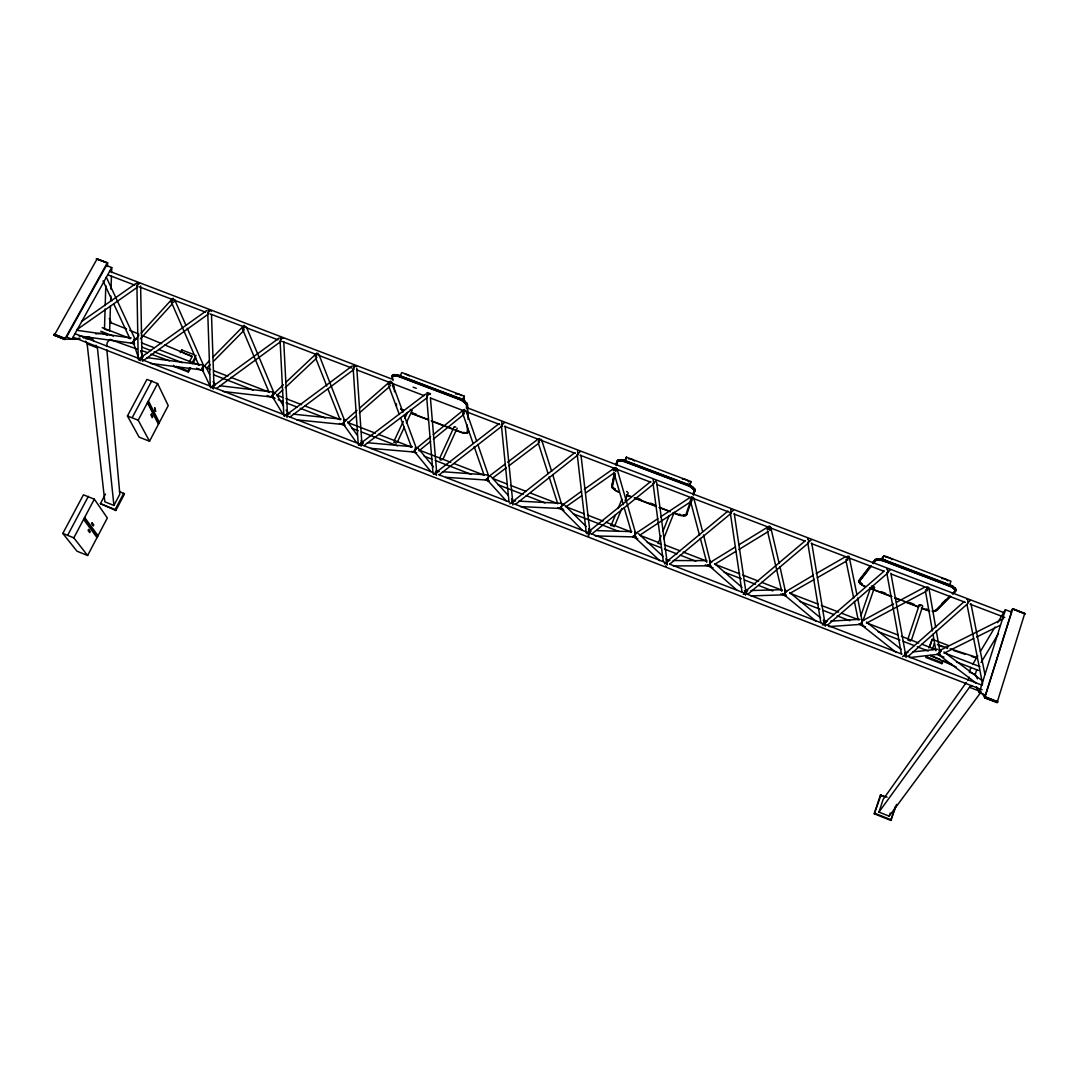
<?xml version="1.0" encoding="UTF-8"?>
<svg xmlns="http://www.w3.org/2000/svg" width="1079" height="1079" viewBox="0 0 1079 1079"><rect width="100%" height="100%" fill="white"/><g stroke="black" fill="none" stroke-linecap="round" stroke-linejoin="round"><path stroke-width="1.5" d="M107.576 266.446L107.401 262.642L64.753 339.211L79.495 339.062M342.582 423.831L344.295 422.145M825.327 626.157L824.504 622.677M353.575 365.241L353.764 368.964M577.885 454.569L577.562 450.685M779.928 566.65L785.539 591.966M782.504 594.097L783.435 594.745L785.026 593.059M105.095 308.999L104.474 329.055L108.345 330.538M105.189 305.654L105.796 285.598M477.808 444.386L488.8 476.459L504.905 464.267M109.626 331.037L110.463 305.991M110.624 300.974L110.8 295.97M111.016 289.28L111.461 275.927M111.569 272.582L111.744 267.565L106.416 265.542L66.534 337.039L71.942 339.143L79.994 338.24M770.743 527.24L770.527 529.169M271.679 396.438L273.5 392.122L219.954 385.769M174.838 299.652L174.407 301.419M439.22 474.773L502.045 426.07L501.748 421.741M653.766 483.554L653.186 479.615M997.077 702.618L1024.672 613.681M939.35 651.999L939.458 655.452L939.998 654.427M985.019 697.493L997.441 702.321L984.722 697.83L1012.763 608.718L1025.05 613.546M861.635 619.184L862.094 621.909L860.489 624.39L829.104 626.602M54.206 335.394L97.016 259.068M861.73 622.691L861.973 625.496L862.607 624.525M703.508 534.928L710.508 562.982M848.418 558.248L848.472 556.346M203.904 366.442L201.598 369.922L203.203 364.985L147.135 357.662M785.067 593.072L785.337 595.878L786.065 594.947M731.117 513.105L730.78 509.153M635.018 535.103L635.018 537.382L636.057 537.49M616.891 469.122L616.648 470.377M132.811 342.771L134.322 338.577M1025.023 613.762L1012.844 608.893M635.72 533.579L616.932 468.515M488.194 477.727L487.897 480.519L489.124 480.708M941.32 651.069L941.144 649.882L938.932 654.899L976.225 683.182M343.972 422.658L344.74 425.517M614.369 473.317L611.766 486.238A8.295 3.062 22.2 0 0 612.117 487.627L615.947 490.851A8.295 3.062 22.2 0 0 618.847 492.199M616.015 465.251L616.662 462.014A8.632 3.318 22.2 0 1 617.525 460.989L622.273 460.841A8.632 3.318 22.2 0 1 625.429 461.758L687.674 485.172M927.09 586.639L927.239 590.793M614.437 474.018L612.144 485.334A8.295 3.062 22.2 0 0 612.238 486.224M616.392 464.307L617.053 461.084A8.632 3.318 22.2 0 1 617.916 460.045L622.664 459.897A8.632 3.318 22.2 0 1 625.82 460.814M615.097 473.587L612.467 486.508A7.54 2.792 22.2 0 0 613.128 488.247L615.475 490.23A7.54 2.792 22.2 0 0 618.901 491.93M616.743 465.521L617.39 462.298A7.85 3.021 22.2 0 1 618.685 461.165L621.598 461.07A7.85 3.021 22.2 0 1 625.361 462.055L687.498 485.537A7.904 3.035 21.1 0 1 691.086 487.344L693.433 489.421A7.904 3.035 21.1 0 1 693.932 491.242L692.88 494.344M849.025 556.305L847.635 558.935L845.842 559.691M625.672 460.288L626.346 457.145L690.992 481.558L689.481 486.103M824.248 623.015L824.154 625.065M140.499 360.71L140.553 357.419M198.887 365.43L170.968 301.189M811.152 540.134L808.009 542.467M847.501 556.238L847.662 560.392M552.664 474.517L561.997 505.633M559.3 507.831C559.826 509.814 563.265 504.581 561.619 503.353L518.864 501.128M512.296 503.421L512.039 500.885M887.72 572.922L887.666 569.725L886.682 569.051M939.458 651.406L939.863 650.408L1003.524 618.604M140.445 357.918L139.838 359.846M318.979 354.627L344.862 421.255M286.542 415.941L286.65 413.594M707.73 564.668L708.053 565.895L709.955 564.047L710.144 566.704L711.128 565.989M710.13 563.454L710.71 562.159M137.208 282.59L137.572 286.677M979.273 692.651L1005.385 609.729L1011.482 612.049L985.464 695.051L979.273 692.651L976.441 686.797M430.683 436.779L416.332 448.473C414.929 449.201 414.484 453.922 416.656 452.694M977.426 678.853L975.227 674.429L976.738 669.654M734.246 513.469L745.967 592.25L744.308 594.124M970.871 667.388L969.36 672.163L975.227 674.429M887.113 797.098L880.383 795.183L874.26 813.795L890.822 820.418L895.368 806.431M941.805 663.639L942.614 662.924L926.51 656.693L925.728 657.408L941.805 663.639L942.83 660.469M890.822 820.418L896.622 804.394M947.254 648.641L948.279 645.471L932.229 639.281L928.844 647.926M485.887 479.454L487.843 478.24M691.787 496.772L692.017 500.899M955.711 590.307L956.034 589.309M966.325 682.467L883.148 799.337L878.953 812.096L889.163 816.169L890.202 812.973M949.749 584.791L950.936 581.19L883.917 555.672L880.842 559.583M874.26 813.795L881.098 794.697M929.626 647.198L932.229 639.281M932.31 649.558L934.266 643.597M952.784 587.408L953.108 586.41M954.618 588.756L954.942 587.758M954.861 589.013L955.198 588.015M911.445 640.049L922.734 606.074L922.019 605.346A2.225 0.782 17.6 0 0 920.724 604.86L919.281 604.901L907.978 638.849M928.547 587.192L927.279 589.377L925.391 590.092M212.671 388.076L213.116 385.109M360.359 445.317L360.912 442.174M435.673 474.504L436.253 471.563L435.525 471.631M589.633 532.527L588.514 533.741L588.635 530.355M666.471 563.953L666.97 561.323L666.202 560.594M690.749 500.535L685.961 514.454A7.593 2.805 21.2 0 1 684.558 515.411L681.645 515.398A7.593 2.805 21.2 0 1 677.99 514.4L673.323 512.633M744.537 594.205L745.009 591.548M824.302 625.119L824.747 622.435L823.776 621.625M905.011 656.396L904.715 652.782L907.992 652.431M690.938 502.355L686.676 514.723A8.362 3.089 21.2 0 1 685.691 515.614L680.943 515.587A8.362 3.089 21.2 0 1 677.895 514.67L673.242 512.903M693.446 495.221L695.051 490.567A8.699 3.345 21.1 0 0 694.849 489.124L691.019 485.725A8.699 3.345 21.1 0 0 687.97 484.296M860.921 615.677L870.537 587.853M863.294 619.953L874.489 587.462L873.747 586.733A2.198 0.782 18.2 0 0 872.466 586.234L871.373 586.126M876.148 559.961L876.499 558.989M878.252 559.799L878.603 558.814M878.711 559.812L879.048 558.828M881.381 560.176L881.718 559.192M883.917 555.672L882.689 559.232L949.844 584.831A9.158 3.291 17.1 0 1 952.892 586.275L956.075 589.431A9.158 3.291 17.1 0 1 955.738 590.672L953.364 593.059M858.871 582.255L859.194 581.311M859.788 583.496L860.422 582.242M860.044 583.739L859.734 582.161M865.142 586.288A7.863 2.765 18.4 0 1 861.757 584.589L861.487 583.226M861.851 585.02L862.188 584.076M615.475 467.639L615.03 470.633L615.974 471.617M273.162 394.658L272.974 397.45L274.471 397.746M785.337 591.885L813.337 575.201M692.893 488.234L693.271 487.29M693.204 488.504L693.568 487.56M683.493 515.91L683.843 514.993M683.87 515.91L684.221 514.993M694.39 489.933L694.768 488.989M685.556 515.654L686.055 514.696A8.362 3.089 21.2 0 0 687.04 513.806M690.992 481.558L689.616 484.997L624.943 460.558L626.346 457.145M690.87 486.818L691.248 485.86M969.293 677.207L967.688 680.566M658.069 543.506L661.157 535.75M663.005 531.097L669.182 515.6M663.733 538.677L674.213 512.323M807.685 538.893L808.603 540.039L808.468 542.966L747.747 594.327M416.305 448.473L415.941 449.215M413.459 451.467L415.644 449.7M614.895 525.433L621.895 508.344M625.078 500.575L628.261 492.806M611.051 525.608L615.529 514.737M618.078 508.533L621.909 499.213M539.217 438.519L538.704 440.906L539.5 442.606M622.017 460.8L622.408 459.856M612.211 487.762L612.589 486.858M613.438 489.111L613.816 488.207L614.666 488.895M613.749 489.367L614.126 488.463M614.828 489.785L615.205 488.881M769.772 526.039L769.206 528.98L769.974 530.477M617.674 460.935L618.065 459.991M619.319 460.585L619.71 459.641M619.697 460.571L620.088 459.627M216.515 388.467L280.877 341.477M134.12 340.951L134.457 344.295M770.231 526.727L768.464 529.263L767.115 529.384M139.96 359.9L141.052 358.161L142.806 357.688M212.064 387.847C213.709 384.313 217.324 386.498 213.049 381.629M360.184 445.249L362.827 442.903M435.066 474.261L436.55 472.062L437.845 472.157M588.487 533.727L589.539 531.893M665.824 563.697L667.254 561.431L668.333 561.431M744.672 594.259L746.075 591.966L747.086 591.926M467.49 432.922L468.003 431.991A8.2 2.994 24.8 0 0 468.542 430.953M463.822 433.124L463.997 432.207M653.078 483.608L656.437 480.681M464.604 402.13L465.022 401.213M464.941 402.413L465.359 401.496M439.652 458.265L454.138 426.758M466.411 403.937L466.829 403.02M442.808 459.614L457.159 428.201M400.188 375.829L401.766 372.538L464.186 396.114L462.662 399.432L399.567 375.519A8.538 3.197 26 0 0 396.613 374.669L392.662 375.087A8.538 3.197 26 0 0 392.27 375.816M462.432 400.673L462.851 399.756M397.261 442.269L404.301 427.271M406.405 422.779L412.03 410.64M394.118 440.92L403.276 421.43M404.692 418.436L407.511 412.448M693.19 497.311L690.223 500.211M392.338 375.924L392.769 375.02M393.606 375.452L394.037 374.548M392.999 380.631L392.554 377.448A7.755 2.9 26 0 1 393.255 376.126L394.361 374.507M395.953 375.546L396.384 374.629M501.506 425.396L504.365 422.739M390.085 381.561L389.532 384.475L390.733 385.54M985.1 697.371L997.589 702.065M616.257 467.935L613.317 470.606M105.472 494.061L100.401 503.65L115.817 510.515L124.449 494.061L119.405 491.323M173.544 365.322L174.07 366.482L188.434 372.039L190.646 367.831M192.858 363.623L195.798 358.012M87.615 555.51L107.334 517.987L94.332 499.186L83.42 494.829L62.825 533.417L76.987 551.207L87.615 555.51L73.817 537.855L62.825 533.417M85.659 341.234L87.143 343.904L104.838 501.816L113.929 505.444L119.836 494.182L106.875 349.839M189.445 361.721L192.224 356.448L164.75 344.943M149.522 441.244L168.23 405.623L157.601 383.558L146.933 379.417L127.43 415.981L139.11 437.143L149.522 441.244L138.179 420.203L127.43 415.981M115.817 510.515L115.183 509.558L123.829 493.09M188.434 372.039L187.948 370.893L189.418 368.074M192.359 362.463L196.054 355.436M904.661 655.452L906.468 653.456M73.817 537.855L94.332 499.186M138.179 420.203L157.601 383.558M180.22 352.712L181.704 349.906L194.611 354.883M67.802 534.982L88.397 496.313M132.38 417.317L151.869 380.671M823.951 624.188L825.974 622.475M316.552 353.48L315.904 355.773L316.889 357.54M71.942 339.143L111.744 267.565M318.305 353.278L315.243 356.947M767.479 528.009L768.585 526.417M540.781 439.113L538.07 442.107M562.806 508.668L561.606 509.288L561.431 506.671L560.082 508.479L520.55 506.59M561.795 505.552L581.554 491.228M511.527 503.124L513.739 501.357L511.5 498.916M577.319 454.353L580.205 451.683M343.688 420.297L344.471 419.529L343.729 424.667L356.218 442.147M271.342 396.546L273.297 394.712M391.232 381.494L388.346 384.879M972.597 664.502L977.776 655.857M980.366 651.527L995.04 627.034M997.616 622.704L1005.385 609.729M981.081 662.452L998.453 633.656M342.475 423.521C341.827 426.623 344.619 419.259 346.372 420.257M286.002 415.725C288.579 413.014 289.604 414.498 286.07 410.128M807.618 539.217L807.605 538.785M465.373 410.317L462.689 413.297L473.074 443.442M1010.74 611.833L1012.722 608.745M939.216 652.62L936.855 654.44M273.634 394.253L274.079 393.552L273.446 394.172M464.294 409.4L463.457 412.151L464.321 413.877M690.924 498.08L691.72 497.055M634.978 535.09L632.726 536.829M142.441 361.263L208.652 313.881M878.953 812.096L969.508 687.283L971.747 685.529M889.163 816.169L981.229 691.828M730.55 512.889L733.477 510.192M508.142 495.261L490.217 475.785L488.814 476.352L487.6 480.276L506.752 501.425M245.122 326.209L242.519 329.108M731.036 513.388L669.762 564.101M869.984 566.138L859.275 579.989A8.645 3.048 18.4 0 0 859.14 581.19L859.37 581.662M872.911 562.348L874.853 559.826A9.01 3.304 18 0 1 876.31 559.016L882.015 559.246A9.01 3.304 18 0 1 885.387 560.271M870.618 565.841L858.951 580.934A8.645 3.048 18.4 0 0 858.803 582.134L862.067 585.155A8.645 3.048 18.4 0 0 864.967 586.504M872.574 563.332L874.516 560.81A9.01 3.291 18 0 1 875.959 560.001L881.664 560.244A9.01 3.291 18 0 1 885.05 561.255L949.52 585.83A9.158 3.291 17.1 0 1 952.568 587.259L955.751 590.429A9.158 3.291 17.1 0 1 955.401 591.67L953.04 594.043M860.003 580.273L862.93 576.496M864.886 573.974L866.828 571.452M871.373 566.124L859.68 581.217A7.863 2.765 18.4 0 0 859.761 582.741L861.096 584.117M873.329 563.616L875.271 561.107A8.2 2.994 18 0 1 877.267 560.244L880.774 560.379A8.2 2.994 18 0 1 884.847 561.498L949.277 586.072A8.322 2.994 17.1 0 1 952.824 587.853L954.78 589.795A8.322 2.994 17.1 0 1 954.645 591.373L952.285 593.747M635.558 533.525L657.812 518.716M173.476 298.343L170.617 301.675M132.825 342.502L132.164 343.351L134.241 341.004M862.539 624.228C860.057 626.629 862.054 619.818 863.834 620.034M874.489 587.462L873.518 587.61M861.325 623.217L859.046 624.067M509.841 503.866L574.851 452.587M886.925 572.936L889.973 570.305M134.416 340.478L138.908 335.542M141.16 333.074L172.586 298.505C171.399 299.557 171.588 303.374 173.746 302.255M140.432 338.793L171.858 304.345M587.111 533.822L589.781 531.758M209.353 360.777L202.919 367.534L203.243 370.879M893.506 603.889L862.108 621.018L857.616 598.009M636.138 536.749C633.306 539.122 635.072 532.028 637.257 532.554M664.448 563.804L667.078 561.7L656.652 482.326M487.654 475.367C489.448 474.639 487.802 479.508 486.575 480.061L445.789 477.309M212.833 357.23L244.151 325.332L243.126 327.976L244.191 329.742M206.642 368.29L210.122 364.756M213.602 361.222L243.76 330.619M941.98 603.471L945.528 599.911M949.925 596.134L935.763 610.39A7.971 2.765 17.5 0 1 933.699 611.092L932.094 611.092M949.817 596.62L936.815 609.716A8.767 3.048 17.5 0 1 935.291 610.39L935.102 610.417M950.68 596.417L936.505 610.66A8.767 3.035 17.5 0 1 934.98 611.348L932.674 611.456M743.323 594.367L745.967 592.25M822.319 624.984L824.882 622.826L811.732 543.061M939.634 654.562L938.932 654.899M273.756 393.795L283.345 384.758M285.733 382.492L316.862 353.103M276.871 395.494L282.86 389.87M285.247 387.617L316.376 358.336M902.637 656.639L905.497 654.063M967.526 602.972L970.196 600.544M908.221 656.356L967.607 603.754A2.347 0.796 84.4 0 0 967.89 600.855A2.347 0.796 84.4 0 0 966.771 599.29M906.225 652.876L964.248 601.542M357.068 410.384L344.727 421.201L345.374 420.85M359.536 408.226L390.396 381.17M347.937 422.941L355.544 416.305M359.347 412.974L389.789 386.403M827.58 625.105L887.585 573.178M825.637 621.666L884.281 570.993M744.82 591.805L805.352 540.673M727.988 511.068L666.822 561.593L667.402 564.937M433.286 434.662L463.282 410.195M418.962 450.847L430.71 441.311M433.313 439.193L463.309 414.835M650.691 481.544L588.945 531.421L589.404 534.712M591.899 533.93L653.631 483.985M785.633 595.055C783.3 596.08 785.809 589.525 787.346 590.699M515.519 504.338L577.804 455.014M709.442 560.999C711.722 560.203 710.171 565.49 708.539 565.855L673.296 565.909M499.078 423.642L436.253 472.278L436.402 474.274M425.652 394.078L360.966 443.118L361.128 446.234M364.001 445.614L427.324 397.544L426.974 393.08M507.589 462.23L538.408 438.843M492.86 477.943L506.267 467.814M508.937 465.791L538.421 443.509L548.078 473.641M290.062 416.966L353.885 369.49M710.656 566.084C708.175 567.109 710.683 560.446 712.342 561.741M352.172 366.01L286.974 414.457L287.054 417.519M279.056 338.105L213.359 385.945L213.359 388.953M140.567 357.742L206.763 310.496M584.305 489.286L614.571 467.895M566.435 506.469L581.568 495.827M585.695 492.914L613.223 473.56M76.649 329.837L137.815 286.947M81.532 321.555L135.941 283.467M415.833 448.392L414.066 452.047L370.785 448.351M242.532 329.162L269.157 392.486M589.93 531.488L590.645 531.151M660.564 516.908L689.468 497.864M639.941 535.076L690.857 501.668M203.891 366.267L187.233 328.232M562.267 508.735C559.502 509.774 562.024 502.908 563.899 504.432M710.913 561.997L734.893 547.269M739.128 544.666L768.761 526.458M714.743 564.304L735.905 551.342M738.737 549.616L768.369 531.488M635.801 533.228L636.597 533.633M816.223 573.542L845.113 556.966M789.855 593.41L814.429 579.369M817.316 577.724L846.219 561.215M415.428 447.111L415.064 452.236L430.926 471.698M896.46 602.298L924.568 587.259M866.558 623.122L925.755 591.589M562.294 504.837L563.157 505.282M635.032 533.039L635.733 532.972M944.031 653.227L973.663 638.498M976.63 637.028L1000.327 625.24M502.274 425.787L501.438 425.679L508.978 501.546M634.87 531.826L635.302 534.307L633.602 536.897L595.352 535.939M666.229 566.219L665.5 565.962M467.585 432.207L466.56 432.409M751.011 595.905L783.556 594.839L785.404 592.29L785.04 589.62M619.076 460.22L621.99 460.126M393.727 375.951L395.683 375.87A7.755 2.9 26 0 1 399.176 376.76L459.168 399.432A7.769 2.94 25 0 1 462.783 401.226L465.454 403.425A7.769 2.94 25 0 1 466.465 405.407L466.587 408.671M909.745 657.57L937.988 654.333L939.661 651.878L939.404 649.207M344.646 425.005L343.729 424.667M83.204 337.875L89.651 337.161M273.702 397.585C270.977 397.396 273.607 391.461 275.658 393.134M611.2 525.54L612.144 525.608A2.118 0.728 22.2 0 1 613.385 526.093L614.207 526.7M95.721 333.883L102.208 333.182L107.36 335.178M912.901 651.905L937.449 649.261M939.863 650.408L940.241 651.338M203.513 370.461C200.357 370.313 203.971 363.475 205.617 366.469M824.113 621.558L827.377 621.356M830.641 621.153L860.003 619.292M394.725 374.939L396.114 374.966M85.942 338.819L92.376 338.59L93.819 341.247M744.456 590.712L747.707 590.618M750.944 590.537L781.803 589.7M666.485 560.514L669.843 560.527M673.188 560.54L706.691 560.648M596.943 530.612L631.808 531.637M785.876 590.955L786.402 591.926M393.687 442.282L394.307 442.363A2.091 0.701 25.4 0 1 395.521 442.822L396.182 443.24M512.282 500.791L515.573 500.966M435.997 471.24L439.261 471.483M442.511 471.712L488.126 474.989M367.426 442.7L412.313 446.706M658.473 543.398L659.188 543.519A2.131 0.742 21.5 0 1 660.442 544.005L661.076 544.409M296.685 419.839L342.771 424.479M286.825 413.473L290.116 413.81M293.394 414.147L341.058 419.124M223.299 391.502L271.8 397.059M984.695 697.83L982.362 693.5M150.413 363.421L201.598 369.922M908.086 640.238L908.909 640.386A2.239 0.742 18 0 1 910.217 640.886L910.541 641.088M881.111 559.394L877.605 559.259A8.187 3.008 18 0 0 876.377 559.569M79.023 335.906L132.825 343.338M77.445 330.376L131.179 337.97M454.623 426.718L454.974 426.785A2.077 0.755 24.8 0 1 455.783 427.055M929.626 611.011L929.343 610.957A8.767 3.035 17.5 0 1 926.092 609.959L921.385 608.151M937.449 644.635L946.984 647.737M950.167 648.776L977.183 657.57M953.728 650.556L964.896 654.211M971.275 656.302L976.063 657.88M512.727 501.897L512.916 505.066M588.662 536.357L588.136 535.575M136.844 349.056L110.018 339.413L107.307 342.38L106.565 346.48M141.403 350.446L147.742 352.725M150.858 354.101L169.538 360.831M134.335 343.918C132.258 342.852 134.228 338.55 136.413 339.197M401.145 376.436L459.587 398.515A7.769 2.94 25 0 1 463.201 400.309L463.983 400.848M636.313 497.797L640.966 499.564M650.286 503.111L654.953 504.891M411.746 412.569L416.373 414.336M626.67 494.883L631.336 496.664M634.452 497.837L656.221 506.118M659.323 507.305L670.207 511.446M411.288 413.136L428.282 419.61M431.371 420.783L452.991 429.01M456.08 430.184L460.72 431.951A7.459 2.711 24.8 0 0 464.118 432.854L466.587 432.719A7.459 2.711 24.8 0 0 467.45 431.573L467.207 425.032M626.616 495.153L631.282 496.933M634.385 498.107L656.14 506.388M659.256 507.575L670.126 511.716M411.328 413.446L428.309 419.906M431.398 421.08L460.733 432.247A8.2 2.981 24.8 0 0 463.592 433.097L467.598 432.868A8.2 2.981 24.8 0 0 468.138 431.829L468.016 428.565M96.597 258.65L107.644 262.885M96.449 258.785L107.657 262.993M96.368 258.893L107.01 262.952M1012.817 609.109L1024.996 613.884M884.793 561.013L892.643 564.007M898.915 566.408L906.765 569.402M913.05 571.789L920.886 574.783M930.314 578.371L935.021 580.165M944.435 583.752L949.142 585.546M109.505 271.274L392.662 379.336M413.122 387.145L416.265 388.346M427.284 392.54L430.427 393.741M466.6 407.552L1004.616 612.885M108.008 274.889L134.754 285.099M139.474 286.906L205.536 312.141M210.257 313.949L277.91 339.791M282.631 341.584L315.661 354.209M318.804 355.409L351.848 368.033M356.569 369.827L424.209 395.669M430.508 398.07L499.725 424.506M504.446 426.313L575.228 453.355M579.949 455.163L650.745 482.192M657.044 484.606L729.404 512.242M734.125 514.049L804.921 541.078M811.206 543.492L883.566 571.128M891.443 574.136L965.381 602.379M970.102 604.173L1004.711 617.404M880.963 591.575L885.67 593.383M909.165 602.392L913.873 604.2M869.849 588.082L891.807 596.512M894.936 597.712L918.458 606.735M921.601 607.936L926.295 609.743A7.971 2.765 17.5 0 0 929.262 610.647M869.674 588.311L891.605 596.727M894.747 597.928L901.019 600.342M904.148 601.542L918.256 606.951M183.39 353.035L192.224 356.448M938.501 645.229L942.736 646.874M102.222 327.679L128.914 337.983M141.47 342.839L154.041 347.681M158.748 349.502L199.575 365.268M205.846 367.696L210.567 369.517M213.696 370.731L227.831 376.18M230.973 377.394L268.658 391.947M276.507 394.981L282.792 397.409M285.935 398.623L301.634 404.679M304.777 405.893L339.319 419.245M348.733 422.874L375.425 433.192M378.567 434.405L411.544 447.138M419.394 450.172L450.793 462.298M453.935 463.511L483.77 475.03M493.184 478.671L507.319 484.12M510.461 485.334L526.161 491.404M530.868 493.224L557.573 503.529M565.423 506.564L584.265 513.833M587.394 515.047L603.107 521.117M606.236 522.33L631.363 532.028M640.791 535.67L658.055 542.332M664.34 544.76L680.04 550.829M683.182 552.043L706.732 561.134M714.581 564.169L739.708 573.866M742.851 575.08L758.55 581.149M761.693 582.363L782.1 590.24M789.949 593.275L818.219 604.186M821.348 605.4L838.626 612.076M841.768 613.29L859.032 619.953M866.896 622.988L898.294 635.113M901.437 636.327L918.701 643.003M921.844 644.217L935.979 649.666M945.393 653.308L979.948 666.647M100.765 331.199L113.322 336.055M130.599 342.731L133.742 343.945M141.592 346.979L151.006 350.608M154.149 351.821L182.418 362.746M196.553 368.209L202.825 370.637M213.817 374.885L253.079 390.058M267.201 395.521L275.051 398.556M278.193 399.769L282.914 401.59M286.043 402.804L297.035 407.053M300.178 408.267L325.305 417.978M339.44 423.44L344.147 425.261M351.997 428.296L358.282 430.723M361.411 431.937L397.531 445.897M411.665 451.359L416.373 453.18M424.222 456.215L432.072 459.249M435.215 460.463L471.334 474.423M485.456 479.885L488.598 481.099M498.026 484.741L523.14 494.452M526.282 495.666L545.124 502.949M557.695 507.804L563.966 510.232M573.394 513.874L618.928 531.475M633.063 536.937L637.77 538.758M647.184 542.4L661.319 547.862M664.462 549.076L677.019 553.932M680.161 555.145L695.861 561.215M705.288 564.856L713.138 567.891M724.13 572.14L741.394 578.803M744.537 580.016L755.529 584.265M758.672 585.479L772.807 590.941M780.656 593.976L785.364 595.797M799.499 601.259L819.905 609.149M823.048 610.363L834.04 614.612M837.183 615.826L849.739 620.681M859.167 624.323L865.439 626.751M878.009 631.606L899.994 640.103M903.123 641.317L914.115 645.566M917.258 646.78L928.25 651.028M937.678 654.67L943.95 657.098M956.52 661.953L978.491 670.45M940.254 659.35L930.354 655.519L956.169 667.024M176.43 366.428L187.948 370.893M74.667 333.6L285.031 415.105M288.16 416.332L432.585 472.292M438.87 474.72L509.517 502.099M514.224 503.92L666.498 562.928M669.627 564.142L901.963 654.171M906.684 655.992L982.025 685.192M73.143 337.282L982.079 689.778M87.143 343.904L97.42 347.897L113.929 505.444M969.508 687.283L979.772 691.261M54.139 334.166L64.942 338.361M54.071 334.315L64.834 338.658M53.99 334.611L64.794 338.806M53.963 334.76L64.753 339.089M53.95 335.016L64.767 339.319M53.99 335.232L65.01 339.588M985.356 696.778L997.724 701.755M985.235 697.088L997.657 701.916M984.668 697.789L997.185 702.631M880.383 795.183L884.888 796.976M100.401 503.65L115.183 509.558M874.961 813.337L891.564 819.973M783.556 594.839L782.99 594.03M708.539 565.855L708.04 565.072M633.602 536.897L633.171 536.142M560.082 508.479L559.704 507.75M486.575 480.061L486.278 479.373M110.409 322.527L126.594 328.96M129.642 330.241L138.8 334.072M141.848 335.353L161.688 343.661M943.302 660.699L952.447 664.745M467.301 408.941L467.18 405.677A8.538 3.237 25 0 0 466.533 404.086L462.19 400.525A8.538 3.237 25 0 0 459.155 399.109L399.136 376.423A8.538 3.183 26 0 0 396.182 375.573L392.23 375.991A8.538 3.183 26 0 0 391.839 377.178M208.49 313.935L208.395 310.132M939.283 650.124L939.742 651.001M691.45 486.386L693.81 488.477A7.904 3.048 21.1 0 1 694.31 490.298M860.853 583.186L861.568 583.699M280.837 341.584L280.459 337.174M411.692 410.249L411.032 409.818A2.077 0.755 25.5 0 0 410.222 409.481M953.823 587.354L953.148 586.855A8.322 2.994 17.1 0 0 949.614 585.074L885.185 560.514A8.187 3.008 18 0 0 882.123 559.596M943.977 651.959L982.699 681.038M866.424 622.057L901.302 649.41M861.447 624.943L896.231 652.498M789.788 592.573L820.701 617.997M823.277 620.115L825.84 622.232M784.824 595.338L815.643 620.951M714.676 563.643L741.988 587.367M709.793 566.34L737.011 590.24M464.698 401.401L465.872 402.507A7.769 2.94 25 0 1 466.303 403.047M638.498 533.7L663.234 556.589M665.703 558.882L668.171 561.161M634.857 537.369L659.741 560.675M564.897 505.35L586.194 526.539M588.554 528.885L590.914 531.246M561.309 508.951L582.512 530.328M954.375 587.853L955.104 588.81M396.559 405.947L396.438 405.798A8.2 2.954 25.7 0 1 395.683 404.288M418.746 449.053L433.434 466.802M83.609 519.404L97.029 537.598M84.122 518.433L97.528 536.668M84.634 517.475L98.014 535.723M347.573 421.862L357.257 435.188M361.128 440.529L363.057 443.186M744.942 591.858L745.508 595.217M276.521 394.55L283.467 405.879M272.731 397.234L283.049 414.39M95.977 345.24L97.42 347.897M147.445 402.723L158.438 424.249M147.931 401.806L158.91 423.359M148.416 400.889L159.382 422.469M109.249 318.467L111.326 322.567M206.143 367.453L209.596 374.548M202.501 370.084L210.675 387.28M103.018 280.85L112.256 300.69M113.673 303.738L130.006 338.819M106.281 277.101L135.293 339.669M175.162 300.906L185.898 325.197M181.704 349.906L182.203 351.093M246.322 326.843L274.133 393.282M315.823 358.43L326.775 386.066M328.003 389.141L340.182 419.852M388.858 386.376L399.324 414.511M400.484 417.627L411.544 447.326M392.001 382.546L403.006 412.272M404.166 415.402L416.346 448.257L417.398 447.677L418.018 448.473M474.18 446.625L484.107 475.246M140.607 350.715L142.752 356.893M466.276 410.951L476.716 441.203M133.526 343.068L138.746 358.646M549.09 476.797L557.708 503.677M541.564 439.706L551.652 471.361M613.83 472.454L623.271 504.635M624.215 507.858L631.309 532.001M690.587 501.573L699.556 535.4M700.338 538.34L706.705 562.321M693.797 498.093L702.658 531.718M767.493 531.003L781.736 591.225M770.743 527.523L779.159 563.386M846.057 561.04L853.718 598.211M854.379 601.435L858.048 619.211M849.348 557.533L856.955 594.772M970.952 603.741L984.857 674.2M967.135 605.279L982.578 683.938M890.876 573.232L905.51 654.063M886.83 573.07L901.41 653.941M925.526 591.454L932.418 630.945M932.998 634.236L935.871 650.691M928.857 587.947L935.709 627.506M936.275 630.797L939.701 650.583M807.766 542.858L820.849 622.664M730.362 513.294L742.028 592.128M392.743 383.558L393.43 388.346M393.444 383.827L394.563 391.785M653.078 483.77L663.329 561.566M581.001 455.244L589.93 531.947M577.225 454.623L586.302 533.107M505.188 426.286L512.606 500.413M919.281 604.901L919.996 605.629A2.225 0.782 17.6 0 0 920.4 605.818M430.413 397.787L436.685 472.589M426.691 397.126L433.043 473.668M436.321 473.128L436.482 475.434M356.785 368.101L361.897 443.617M358.255 444.656L353.211 369.045A2.239 0.863 -42.3 0 1 354.532 366.954A2.239 0.863 -42.3 0 1 356.583 366.213M283.764 341.854L287.419 413.136M283.858 415.536L280.095 340.816A2.225 0.958 -41.6 0 1 281.565 338.833A2.225 0.958 -41.6 0 1 283.48 338.307M464.186 396.114L464.375 400.902M468.124 419.488L467.598 404.76A8.538 3.237 25 0 0 466.951 403.168L462.608 399.608A8.538 3.237 25 0 0 459.573 398.191M467.423 412.218L467.544 415.482M467.005 407.768L466.883 404.49A7.769 2.94 25 0 0 466.614 403.559M211.484 314.609L213.925 384.92M210.27 386.983L207.761 313.193A2.212 1.052 -40.8 0 1 210.54 310.59M140.634 285.908L141.956 357.041M138.22 359.064L136.925 286.137A2.212 1.133 -39.7 0 1 139.69 283.534M873.1 587.529A2.198 0.782 18.2 0 1 872.21 587.219M680.309 514.427A8.362 3.089 21.2 0 1 679.284 514.117M687.593 485.253A8.699 3.345 21.1 0 1 690.641 486.683L694.471 490.082A8.699 3.345 21.1 0 1 694.674 491.525M690.641 485.887A7.904 3.048 21.1 0 0 687.876 484.592L625.753 461.111A7.85 3.021 22.2 0 0 622.893 460.288M689.184 485.833A6.326 2.428 21.1 0 1 689.899 486.211M692.084 487.87A6.326 2.428 21.1 0 1 692.435 488.274M623.338 461.057A6.272 2.414 22.2 0 1 624.08 461.232M682.4 479.211A3.669 1.43 21.2 0 1 687.256 480.479M687.903 480.964A3.669 1.43 21.2 0 1 688.591 481.908M628.517 458.858A3.642 1.416 22.1 0 1 633.292 460.099M633.939 460.598A3.642 1.416 22.1 0 1 634.425 461.084M626.602 491.538A2.104 0.782 22.1 0 1 627.425 491.889M141.996 358.7A2.252 1.066 -38.9 0 1 141.929 359.064M138.503 359.941A2.252 1.066 -38.9 0 1 141.74 358.188M358.754 445.303A2.279 0.782 -41.6 0 1 361.789 443.429M210.904 310.59A2.212 1.052 -40.8 0 1 211.376 311.251M210.621 387.887A2.252 0.985 -40 0 1 213.79 386.093M284.263 416.44A2.266 0.89 -40.9 0 1 286.798 414.538A2.266 0.89 -40.9 0 1 287.176 415.833M426.718 396.843A2.252 0.769 -42.8 0 1 428.565 394.698A2.252 0.769 -42.8 0 1 430.143 394.455M436.482 473.195A2.293 0.688 -42.1 0 1 435.457 474.423M433.65 474.342A2.293 0.688 -42.1 0 1 436.415 472.346M905.133 653.901A2.374 0.701 84 0 1 906.077 657.462M403.573 410.209A7.445 2.684 25.7 0 1 400.943 408.981M396.479 404.962A7.445 2.684 25.7 0 1 396.371 404.544M403.613 410.506A8.2 2.954 25.7 0 1 400.727 409.17M392.972 376.126A7.755 2.9 26 0 1 393.336 375.465M397.787 375.276A7.755 2.9 26 0 1 399.608 375.856M460.369 399.486A6.204 2.347 25 0 1 461.111 399.823M462.5 400.606A6.204 2.347 25 0 1 463.134 401.037M397.558 375.91A6.204 2.32 26 0 1 398.245 376.058M396.479 404.382A8.2 2.954 25.7 0 1 396.222 403.883M455.877 394.213A3.601 1.376 25.1 0 1 458.17 394.024A3.601 1.376 25.1 0 1 461.394 395.629M405.272 374.197A3.601 1.362 25.9 0 1 409.278 375.951M439.908 459.708A2.091 0.715 24.7 0 1 441.122 460.18M927.481 609.392A8.767 3.048 17.5 0 1 926.402 609.001M949.938 585.87A6.663 2.401 17.1 0 1 951.354 586.598M951.975 586.976A6.663 2.401 17.1 0 1 952.514 587.381M882.339 560.284A6.555 2.401 18 0 1 883.161 560.487M941.684 578.56A3.857 1.403 17.1 0 1 945.298 579.167A3.857 1.403 17.1 0 1 947.848 580.907M885.805 557.277A3.803 1.403 17.9 0 1 890.215 558.248M890.984 558.693A3.803 1.403 17.9 0 1 891.928 559.61M88.613 529.479L88.114 530.423L89.732 532.608L90.231 531.65L88.613 529.479M92.147 522.802L91.648 523.747L93.239 525.945L93.738 525.001L92.147 522.802M151.424 414.174L150.939 415.091L152.274 417.654L152.746 416.75L151.424 414.174M154.756 407.849L155.592 411.342L154.756 407.849"/></g></svg>
